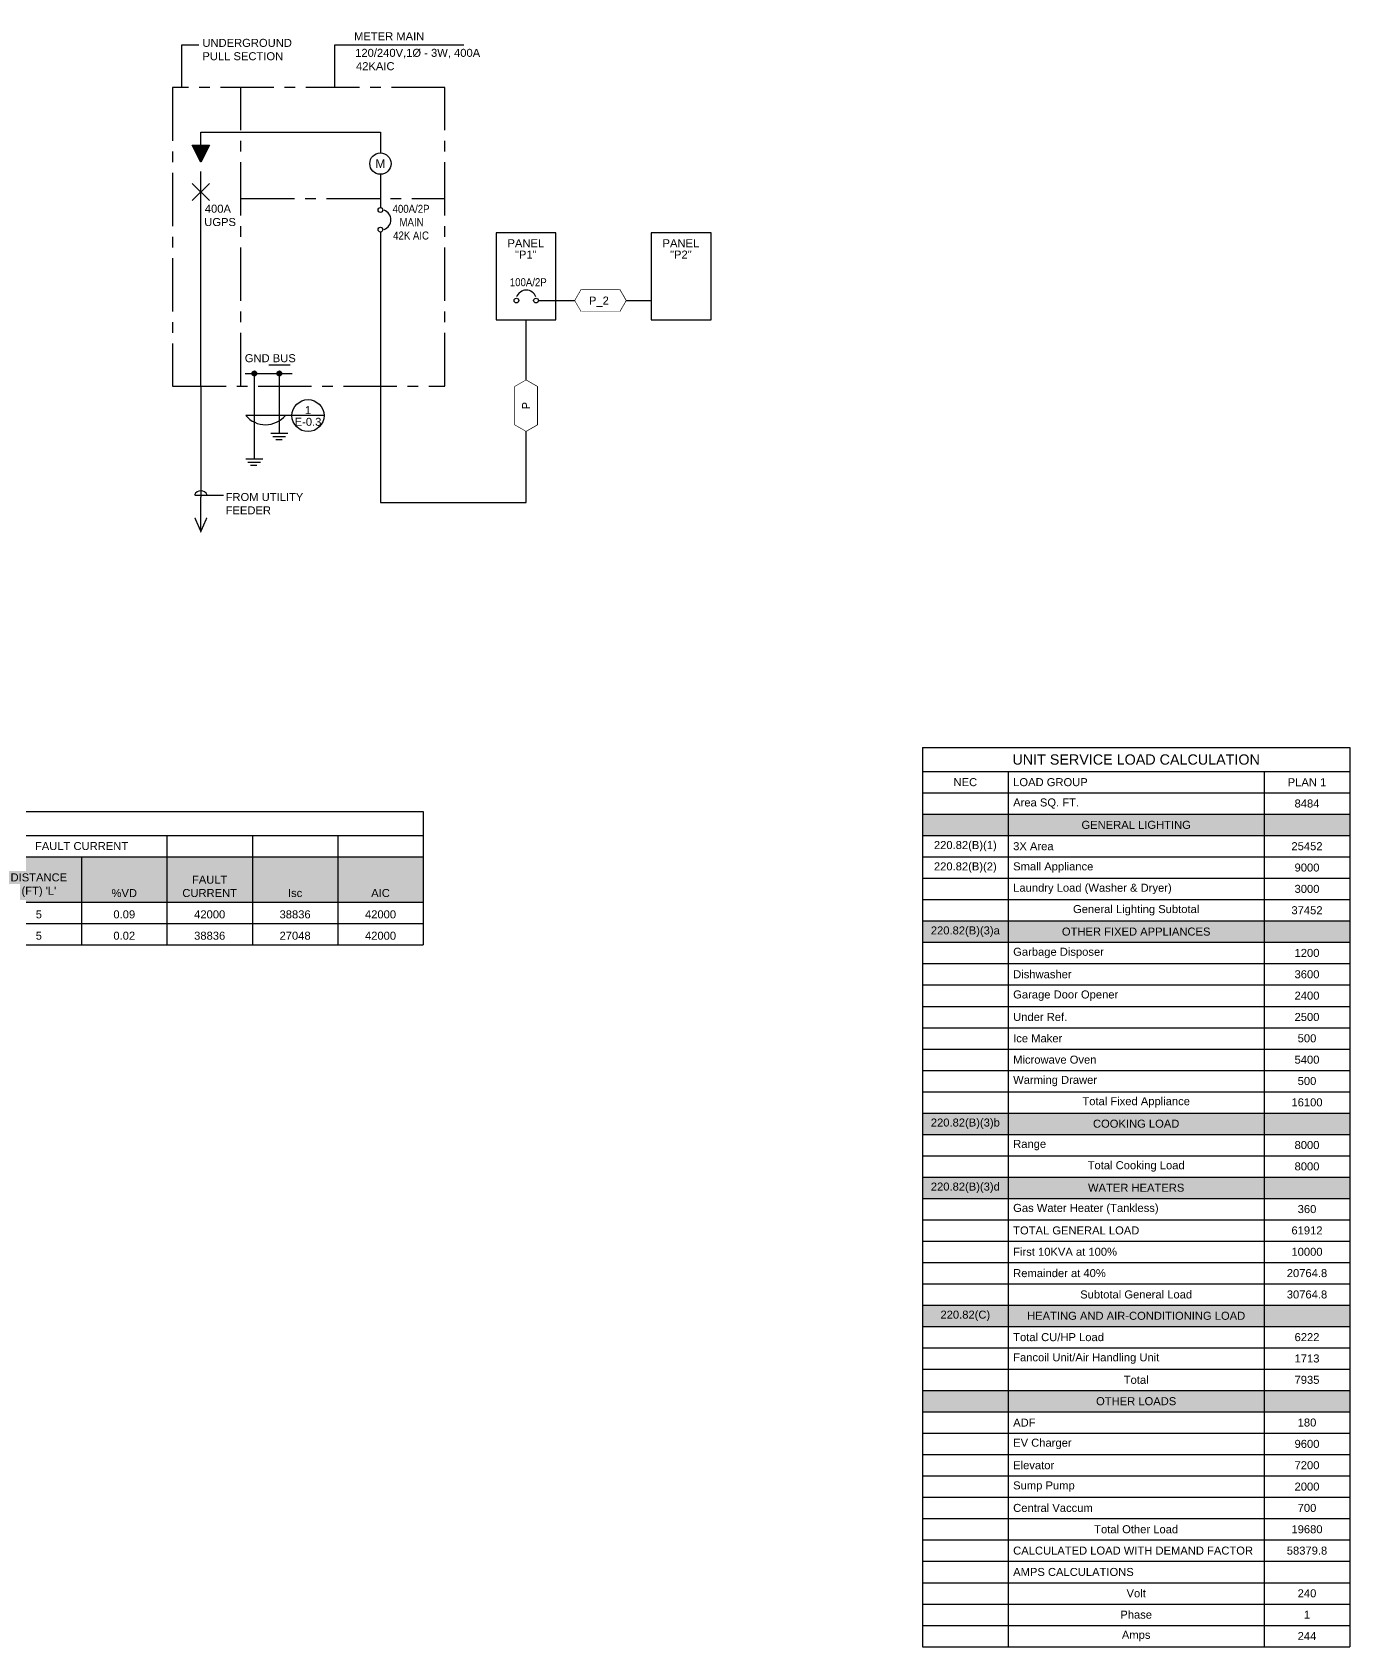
# Model space of a CAD drawing. Header units: inches. Extents: x 2456 to 9935, y -1030 to 123.
# Drawn here: x 7104 to 7845, y -1030 to -122 of the extents above; entities that cross this region are included whole.
import ezdxf
from ezdxf.enums import TextEntityAlignment as Align

# ---------------------------------------------------------------- set-up
doc = ezdxf.new("R2010")
doc.units = ezdxf.units.IN
doc.header["$LTSCALE"] = 24
doc.header["$MEASUREMENT"] = 0
doc.set_wipeout_variables(frame=1)
doc.linetypes.add('CENTER', pattern=[2, 1.25, -0.25, 0.25, -0.25])
for name, color, linetype in [('0E-TEXT', 2, 'Continuous'), ('E-ANNO-DIMS', 2, 'Continuous'), ('E-CONDUIT', 4, 'Continuous'), ('E-DIAG-FEED', 4, 'Continuous'), ('E-SYM', 6, 'Continuous'), ('E-SYM1', 6, 'Continuous'), ('E-TEXT', 2, 'Continuous'), ('E_WIRE', 4, 'Continuous'), ('GE-TEXT', 2, 'Continuous'), ('M_TEXT', 2, 'Continuous')]:
    doc.layers.add(name, color=color, linetype=linetype)
doc.styles.add('ARC-TEXT', font='arial.ttf', dxfattribs={"width": 0.86, "height": 4.5})
doc.styles.add('ArialMT', font='arial.ttf')
doc.styles.add('GEC', font='arial.ttf')
doc.styles.get("Standard").update_dxf_attribs({"font": 'arial.ttf'})
doc.dimstyles.get("Standard").update_dxf_attribs({"dimtxt": 0.18, "dimasz": 0.18, "dimexe": 0.18, "dimexo": 0.0625, "dimgap": 0.09, "dimtad": 0, "dimtih": 1, "dimtoh": 1, "dimdec": 4, "dimzin": 0, "dimdsep": 46, "dimtxsty": 'Standard', "dimcen": 0.09, "dimadec": 0, "dimazin": 0, "dimtfac": 1, "dimtdec": 4, "dimtofl": 0, "dimtmove": 0, "dimatfit": 3, "dimfxl": 1, "dimtolj": 1, "dimtzin": 0, "dimarcsym": 0})

# ---------------------------------------------------------------- blocks, each defined once
blk = doc.blocks.new('FeederBalloon')
at = {"layer": 'E-ANNO-DIMS', "transparency": 16777216}
blk.add_lwpolyline([(0.065, -0.113), (0, 0), (0.065, 0.113), (0.455, 0.113), (0.52, 0), (0.455, -0.113)], close=True, dxfattribs=at)
at = {"color": 0, "transparency": 16777216, "style": 'GEC'}
blk.add_attdef('TAG', text='', height=0.0938, dxfattribs=at).set_placement((0.26, 0), align=Align.MIDDLE_CENTER)
at = {"transparency": 16777216}
blk.add_wipeout([(0.065, -0.113), (0, 0), (0.065, 0.113), (0.455, 0.113), (0.52, 0), (0.455, -0.113)], dxfattribs=at)
blk = doc.blocks.new('*T2067')
at = {"layer": 'M_TEXT', "color": 0, "linetype": 'ByBlock', "lineweight": -2, "transparency": 16777216}
for p, q in [((0, 0), (960, 0)), ((0, 0), (0, -75.02)), ((960, 0), (960, -75.02)), ((0, -13.44), (960, -13.44)), ((48, -13.44), (48, -75.02)), ((96, -13.44), (96, -75.02)), ((144, -13.44), (144, -75.02)), ((192, -13.44), (192, -75.02)), ((240, -13.44), (240, -75.02)), ((480, -13.44), (480, -75.02)), ((624, -13.44), (624, -75.02)), ((672, -13.44), (672, -75.02)), ((720, -13.44), (720, -75.02)), ((816, -13.44), (816, -75.02)), ((864, -13.44), (864, -75.02)), ((912, -13.44), (912, -75.02)), ((0, -25.44), (960, -25.44)), ((288, -25.44), (288, -75.02)), ((336, -25.44), (336, -75.02)), ((384, -25.44), (384, -75.02)), ((432, -25.44), (432, -75.02)), ((528, -25.44), (528, -75.02)), ((576, -25.44), (576, -75.02)), ((768, -25.44), (768, -75.02)), ((0, -51.02), (960, -51.02)), ((0, -63.02), (960, -63.02)), ((0, -75.02), (960, -75.02))]:
    blk.add_line(p, q, dxfattribs=at)
at = {"layer": 'M_TEXT', "color": 9, "transparency": 16777216}
for points in [[(0, -25.44), (0, -51.02), (48, -25.44), (48, -51.02)], [(48, -25.44), (48, -51.02), (96, -25.44), (96, -51.02)], [(96, -25.44), (96, -51.02), (144, -25.44), (144, -51.02)], [(144, -25.44), (144, -51.02), (192, -25.44), (192, -51.02)], [(192, -25.44), (192, -51.02), (240, -25.44), (240, -51.02)], [(240, -25.44), (240, -51.02), (288, -25.44), (288, -51.02)], [(288, -25.44), (288, -51.02), (336, -25.44), (336, -51.02)], [(336, -25.44), (336, -51.02), (384, -25.44), (384, -51.02)], [(384, -25.44), (384, -51.02), (432, -25.44), (432, -51.02)], [(432, -25.44), (432, -51.02), (480, -25.44), (480, -51.02)], [(480, -25.44), (480, -51.02), (528, -25.44), (528, -51.02)], [(528, -25.44), (528, -51.02), (576, -25.44), (576, -51.02)], [(576, -25.44), (576, -51.02), (624, -25.44), (624, -51.02)], [(624, -25.44), (624, -51.02), (672, -25.44), (672, -51.02)], [(672, -25.44), (672, -51.02), (720, -25.44), (720, -51.02)], [(720, -25.44), (720, -51.02), (768, -25.44), (768, -51.02)], [(768, -25.44), (768, -51.02), (816, -25.44), (816, -51.02)], [(816, -25.44), (816, -51.02), (864, -25.44), (864, -51.02)], [(864, -25.44), (864, -51.02), (912, -25.44), (912, -51.02)], [(912, -25.44), (912, -51.02), (960, -25.44), (960, -51.02)]]:
    blk.add_solid(points, dxfattribs=at)
at = {"layer": 'M_TEXT', "color": 0, "transparency": 16777216, "style": 'GEC'}
for s, insert, char_height, width, attachment_point in [('Voltage Drop and Short Circuit Calculation', (480, -6.72), 5.76, 954.24, 5), ('FEEDER', (360, -19.44), 4.5, 234.24, 5), ('CONDUIT', (552, -19.44), 4.5, 138.24, 5), ('FAULT CURRENT', (768, -19.44), 4.5, 90.24, 5), ('DEMAND AMPS', (264, -48.14), 4.5, 42.24, 8), ('PARALLEL RUNS', (360, -48.14), 4.5, 42.24, 8), ('PHASE CONDUCTOR', (408, -48.14), 4.5, 42.24, 8), ('EQUIPMENT GROUNDING CONDUCTOR', (456, -48.14), 4.5, 42.24, 8), ('CONDUCTOR MATERIAL', (504, -48.14), 4.5, 42.24, 8), ('CONDUCTOR INSULATION', (552, -48.14), 4.5, 42.24, 8), ('CONDUIT TYPE', (600, -48.14), 4.5, 42.24, 8), ("DISTANCE (FT) 'L'", (744, -48.14), 4.5, 42.24, 8), ('FAULT CURRENT', (840, -48.14), 4.5, 42.24, 8), ('CABLE NAME', (24, -48.14), 4.5, 42.24, 8), ('PANEL NAME', (72, -48.14), 4.5, 42.24, 8), ('UNIT/ CIRCUIT', (120, -48.14), 4.5, 42.24, 8), ('VOLTS', (168, -48.14), 4.5, 42.24, 8), ('PHASE', (216, -48.14), 4.5, 42.24, 8), ('AMPS', (312, -48.14), 4.5, 42.24, 8), ('CONDUIT SIZE', (648, -48.14), 4.5, 42.24, 8), ('FILL% (<40%)', (696, -48.14), 4.5, 42.24, 8), ('%VD', (792, -48.14), 4.5, 42.24, 8), ('Isc', (888, -48.14), 4.5, 42.24, 8), ('AIC', (936, -48.14), 4.5, 42.24, 8), ('P', (24, -60.14), 4.5, 42.24, 8), ('P1', (72, -60.14), 4.5, 42.24, 8), ('240', (168, -60.14), 4.5, 42.24, 8), ('1', (216, -60.14), 4.5, 42.24, 8), ('400', (264, -60.14), 4.5, 42.24, 8), ('400', (312, -60.14), 4.5, 42.24, 8), ('2', (360, -60.14), 4.5, 42.24, 8), ('4/0', (408, -60.14), 4.5, 42.24, 8), ('1', (456, -60.14), 4.5, 42.24, 8), ('ALUM', (504, -60.14), 4.5, 42.24, 8), ('THHN', (552, -60.14), 4.5, 42.24, 8), ('EMT', (600, -60.14), 4.5, 42.24, 8), ('2', (648, -60.14), 4.5, 42.24, 8), ('33.59%', (696, -60.14), 4.5, 42.24, 8), ('5', (744, -60.14), 4.5, 42.24, 8), ('0.09', (792, -60.14), 4.5, 42.24, 8), ('42000', (840, -60.14), 4.5, 42.24, 8), ('38836', (888, -60.14), 4.5, 42.24, 8), ('42000', (936, -60.14), 4.5, 42.24, 8), ('P_2', (24, -72.14), 4.5, 42.24, 8), ('P2', (72, -72.14), 4.5, 42.24, 8), ('240', (168, -72.14), 4.5, 42.24, 8), ('1', (216, -72.14), 4.5, 42.24, 8), ('15', (264, -72.14), 4.5, 42.24, 8), ('100', (312, -72.14), 4.5, 42.24, 8), ('1', (360, -72.14), 4.5, 42.24, 8), ('2', (408, -72.14), 4.5, 42.24, 8), ('6', (456, -72.14), 4.5, 42.24, 8), ('ALUM', (504, -72.14), 4.5, 42.24, 8), ('THHN', (552, -72.14), 4.5, 42.24, 8), ('EMT', (600, -72.14), 4.5, 42.24, 8), ('1 1/4', (648, -72.14), 4.5, 42.24, 8), ('26.61%', (696, -72.14), 4.5, 42.24, 8), ('5', (744, -72.14), 4.5, 42.24, 8), ('0.02', (792, -72.14), 4.5, 42.24, 8), ('38836', (840, -72.14), 4.5, 42.24, 8), ('27048', (888, -72.14), 4.5, 42.24, 8), ('42000', (936, -72.14), 4.5, 42.24, 8)]:
    blk.add_mtext(s, dxfattribs=dict(at, insert=insert, char_height=char_height, width=width, attachment_point=attachment_point))
blk = doc.blocks.new('*T2063')
at = {"layer": 'M_TEXT', "color": 0, "linetype": 'ByBlock', "lineweight": -2, "transparency": 16777216}
for p, q in [((0, 0), (240, 0)), ((0, 0), (0, -505.44)), ((240, 0), (240, -505.44)), ((0, -13.44), (240, -13.44)), ((48, -13.44), (48, -505.44)), ((192, -13.44), (192, -505.44)), ((0, -25.44), (240, -25.44)), ((0, -37.44), (240, -37.44)), ((0, -49.44), (240, -49.44)), ((0, -61.44), (240, -61.44)), ((0, -73.44), (240, -73.44)), ((0, -85.44), (240, -85.44)), ((0, -97.44), (240, -97.44)), ((0, -109.44), (240, -109.44)), ((0, -121.44), (240, -121.44)), ((0, -133.44), (240, -133.44)), ((0, -145.44), (240, -145.44)), ((0, -157.44), (240, -157.44)), ((0, -169.44), (240, -169.44)), ((0, -181.44), (240, -181.44)), ((0, -193.44), (240, -193.44)), ((0, -205.44), (240, -205.44)), ((0, -217.44), (240, -217.44)), ((0, -229.44), (240, -229.44)), ((0, -241.44), (240, -241.44)), ((0, -253.44), (240, -253.44)), ((0, -265.44), (240, -265.44)), ((0, -277.44), (240, -277.44)), ((0, -289.44), (240, -289.44)), ((0, -301.44), (240, -301.44)), ((0, -313.44), (240, -313.44)), ((0, -325.44), (240, -325.44)), ((0, -337.44), (240, -337.44)), ((0, -349.44), (240, -349.44)), ((0, -361.44), (240, -361.44)), ((0, -373.44), (240, -373.44)), ((0, -385.44), (240, -385.44)), ((0, -397.44), (240, -397.44)), ((0, -409.44), (240, -409.44)), ((0, -421.44), (240, -421.44)), ((0, -433.44), (240, -433.44)), ((0, -445.44), (240, -445.44)), ((0, -457.44), (240, -457.44)), ((0, -469.44), (240, -469.44)), ((0, -481.44), (240, -481.44)), ((0, -493.44), (240, -493.44)), ((0, -505.44), (240, -505.44))]:
    blk.add_line(p, q, dxfattribs=at)
at = {"layer": 'M_TEXT', "color": 9, "transparency": 16777216}
for points in [[(0, -37.44), (0, -49.44), (48, -37.44), (48, -49.44)], [(48, -37.44), (48, -49.44), (192, -37.44), (192, -49.44)], [(192, -37.44), (192, -49.44), (240, -37.44), (240, -49.44)], [(0, -97.44), (0, -109.44), (48, -97.44), (48, -109.44)], [(48, -97.44), (48, -109.44), (192, -97.44), (192, -109.44)], [(192, -97.44), (192, -109.44), (240, -97.44), (240, -109.44)], [(0, -205.44), (0, -217.44), (48, -205.44), (48, -217.44)], [(48, -205.44), (48, -217.44), (192, -205.44), (192, -217.44)], [(192, -205.44), (192, -217.44), (240, -205.44), (240, -217.44)], [(0, -241.44), (0, -253.44), (48, -241.44), (48, -253.44)], [(48, -241.44), (48, -253.44), (192, -241.44), (192, -253.44)], [(192, -241.44), (192, -253.44), (240, -241.44), (240, -253.44)], [(0, -313.44), (0, -325.44), (48, -313.44), (48, -325.44)], [(48, -313.44), (48, -325.44), (192, -313.44), (192, -325.44)], [(192, -313.44), (192, -325.44), (240, -313.44), (240, -325.44)], [(0, -361.44), (0, -373.44), (48, -361.44), (48, -373.44)], [(48, -361.44), (48, -373.44), (192, -361.44), (192, -373.44)], [(192, -361.44), (192, -373.44), (240, -361.44), (240, -373.44)]]:
    blk.add_solid(points, dxfattribs=at)
at = {"layer": 'M_TEXT', "color": 0, "transparency": 16777216, "style": 'GEC'}
for s, insert, char_height, width, attachment_point in [('UNIT SERVICE LOAD CALCULATION', (120, -6.72), 5.76, 234.24, 5), ('NEC', (24, -19.44), 4.5, 42.24, 5), ('LOAD GROUP', (50.88, -19.44), 4.5, 138.24, 4), ('PLAN 1', (216, -19.44), 4.5, 42.24, 5), ('Area SQ. FT.', (50.88, -31.44), 4.5, 138.24, 4), ('8484', (216, -31.44), 4.5, 42.24, 5), ('GENERAL LIGHTING', (120, -43.44), 4.5, 138.24, 5), ('220.82(B)(1)', (24, -55.44), 4.5, 42.24, 5), ('3X Area', (50.88, -55.44), 4.5, 138.24, 4), ('25452', (216, -55.44), 4.5, 42.24, 5), ('220.82(B)(2)', (24, -67.44), 4.5, 42.24, 5), ('Small Appliance', (50.88, -67.44), 4.5, 138.24, 4), ('9000', (216, -67.44), 4.5, 42.24, 5), ('Laundry Load (Washer & Dryer)', (50.88, -79.44), 4.5, 138.24, 4), ('3000', (216, -79.44), 4.5, 42.24, 5), ('General Lighting Subtotal', (120, -91.44), 4.5, 138.24, 5), ('37452', (216, -91.44), 4.5, 42.24, 5), ('220.82(B)(3)a', (24, -103.44), 4.5, 42.24, 5), ('OTHER FIXED APPLIANCES', (120, -103.44), 4.5, 138.24, 5), ('Garbage Disposer', (50.88, -115.44), 4.5, 138.24, 4), ('1200', (216, -115.44), 4.5, 42.24, 5), ('Dishwasher', (50.88, -127.44), 4.5, 138.24, 4), ('3600', (216, -127.44), 4.5, 42.24, 5), ('Garage Door Opener', (50.88, -139.44), 4.5, 138.24, 4), ('2400', (216, -139.44), 4.5, 42.24, 5), ('Under Ref.', (50.88, -151.44), 4.5, 138.24, 4), ('2500', (216, -151.44), 4.5, 42.24, 5), ('Ice Maker ', (50.88, -163.44), 4.5, 138.24, 4), ('500', (216, -163.44), 4.5, 42.24, 5), ('Microwave Oven ', (50.88, -175.44), 4.5, 138.24, 4), ('5400', (216, -175.44), 4.5, 42.24, 5), ('Warming Drawer ', (50.88, -187.44), 4.5, 138.24, 4), ('500', (216, -187.44), 4.5, 42.24, 5), ('Total Fixed Appliance', (120, -199.44), 4.5, 138.24, 5), ('16100', (216, -199.44), 4.5, 42.24, 5), ('220.82(B)(3)b', (24, -211.44), 4.5, 42.24, 5), ('COOKING LOAD', (120, -211.44), 4.5, 138.24, 5), ('Range ', (50.88, -223.44), 4.5, 138.24, 4), ('8000', (216, -223.44), 4.5, 42.24, 5), ('Total Cooking Load', (120, -235.44), 4.5, 138.24, 5), ('8000', (216, -235.44), 4.5, 42.24, 5), ('220.82(B)(3)d', (24, -247.44), 4.5, 42.24, 5), ('WATER HEATERS', (120, -247.44), 4.5, 138.24, 5), ('Gas Water Heater (Tankless)', (50.88, -259.44), 4.5, 138.24, 4), ('360', (216, -259.44), 4.5, 42.24, 5), ('TOTAL GENERAL LOAD', (50.88, -271.44), 4.5, 138.24, 4), ('61912', (216, -271.44), 4.5, 42.24, 5), ('First 10KVA at 100%', (50.88, -283.44), 4.5, 138.24, 4), ('10000', (216, -283.44), 4.5, 42.24, 5), ('Remainder at 40%', (50.88, -295.44), 4.5, 138.24, 4), ('20764.8', (216, -295.44), 4.5, 42.24, 5), ('Subtotal General Load', (120, -307.44), 4.5, 138.24, 5), ('30764.8', (216, -307.44), 4.5, 42.24, 5), ('220.82(C)', (24, -319.44), 4.5, 42.24, 5), ('HEATING AND AIR-CONDITIONING LOAD', (120, -319.44), 4.5, 138.24, 5), ('Total CU/HP Load', (50.88, -331.44), 4.5, 138.24, 4), ('6222', (216, -331.44), 4.5, 42.24, 5), ('Fancoil Unit/Air Handling Unit', (50.88, -343.44), 4.5, 138.24, 4), ('1713', (216, -343.44), 4.5, 42.24, 5), ('Total', (120, -355.44), 4.5, 138.24, 5), ('7935', (216, -355.44), 4.5, 42.24, 5), ('OTHER LOADS', (120, -367.44), 4.5, 138.24, 5), ('ADF', (50.88, -379.44), 4.5, 138.24, 4), ('180', (216, -379.44), 4.5, 42.24, 5), ('EV Charger', (50.88, -391.44), 4.5, 138.24, 4), ('9600', (216, -391.44), 4.5, 42.24, 5), ('Elevator ', (50.88, -403.44), 4.5, 138.24, 4), ('7200', (216, -403.44), 4.5, 42.24, 5), ('Sump Pump ', (50.88, -415.44), 4.5, 138.24, 4), ('2000', (216, -415.44), 4.5, 42.24, 5), ('Central Vaccum ', (50.88, -427.44), 4.5, 138.24, 4), ('700', (216, -427.44), 4.5, 42.24, 5), ('Total Other Load', (120, -439.44), 4.5, 138.24, 5), ('19680', (216, -439.44), 4.5, 42.24, 5), ('CALCULATED LOAD WITH DEMAND FACTOR', (50.88, -451.44), 4.5, 138.24, 4), ('58379.8', (216, -451.44), 4.5, 42.24, 5), ('AMPS CALCULATIONS', (50.88, -463.44), 4.5, 138.24, 4), ('Volt', (120, -475.44), 4.5, 138.24, 5), ('240', (216, -475.44), 4.5, 42.24, 5), ('Phase', (120, -487.44), 4.5, 138.24, 5), ('1', (216, -487.44), 4.5, 42.24, 5), ('Amps', (120, -499.44), 4.5, 138.24, 5), ('244', (216, -499.44), 4.5, 42.24, 5)]:
    blk.add_mtext(s, dxfattribs=dict(at, insert=insert, char_height=char_height, width=width, attachment_point=attachment_point))

msp = doc.modelspace()

# ---------------------------------------------------------------- hatches: boundary and pattern name
at = {"layer": 'E-SYM'}
msp.add_hatch(color=4, dxfattribs=at).paths.add_polyline_path([(7194.18, -185.85), (7203.78, -185.85), (7198.98, -195.45)])
at = {"layer": 'E-SYM1'}
for points in [[(7228.04, -313.21), (7229.05, -312.78), (7230.06, -313.21), (7230.49, -314.22), (7230.06, -315.23), (7229.05, -315.66), (7228.04, -315.23), (7227.61, -314.22)], [(7242.13, -313.21), (7243.14, -312.78), (7244.15, -313.21), (7244.58, -314.22), (7244.15, -315.23), (7243.14, -315.66), (7242.13, -315.23), (7241.7, -314.22)]]:
    msp.add_hatch(color=6, dxfattribs=at).paths.add_polyline_path(points)

# ---------------------------------------------------------------- linework, layer by layer
at = {"layer": '0E-TEXT'}
msp.add_line((7268.2, -337.91), (7250.2, -337.91), dxfattribs=at)
msp.add_circle((7259.2, -337.91), 9, dxfattribs=at)
at = {"layer": 'E-CONDUIT'}
for p, q in [((7194.18, -207.45), (7203.78, -217.05)), ((7194.18, -217.05), (7203.78, -207.45)), ((7198.98, -321.42), (7198.98, -200.73)), ((7223.94, -314.22), (7250.34, -314.22)), ((7229.05, -362.22), (7229.05, -314.22)), ((7237.12, -309.42), (7249.12, -309.42)), ((7243.14, -347.82), (7243.14, -314.22)), ((7238.34, -347.82), (7247.94, -347.82)), ((7239.45, -349.61), (7246.61, -349.61)), ((7241.04, -351.39), (7244.62, -351.39)), ((7224.25, -362.22), (7233.85, -362.22)), ((7225.36, -364.01), (7232.51, -364.01)), ((7226.95, -365.79), (7230.53, -365.79))]:
    msp.add_line(p, q, dxfattribs=at)
msp.add_lwpolyline([(7194.18, -185.85), (7203.78, -185.85), (7198.98, -195.45)], close=True, dxfattribs=at)
at = {"layer": 'E-CONDUIT', "const_width": 0.749}
msp.add_lwpolyline([(7195.61, -395.35), (7198.98, -403.02), (7202.35, -395.35)], dxfattribs=at)
at = {"layer": 'E-DIAG-FEED'}
for p, q in [((7299.9, -202.21), (7299.9, -220.98)), ((7381.73, -386.72), (7381.73, -284.06)), ((7198.98, -321.42), (7198.98, -383.82)), ((7198.98, -403.02), (7198.98, -383.82))]:
    msp.add_line(p, q, dxfattribs=at)
for points in [[(7198.98, -185.85), (7198.98, -178.65), (7299.9, -178.65), (7299.9, -190.26)], [(7299.9, -234.7), (7299.9, -386.72), (7381.73, -386.72)]]:
    msp.add_lwpolyline(points, dxfattribs=at)
at = {"layer": 'E-SYM1', "linetype": 'CENTER'}
for p, q in [((7336.07, -153.42), (7183.14, -153.42)), ((7183.14, -153.42), (7183.14, -321.42)), ((7221.54, -321.42), (7221.54, -153.42)), ((7336.07, -321.42), (7336.07, -153.42)), ((7221.54, -215.82), (7336.07, -215.82)), ((7183.14, -321.42), (7336.07, -321.42))]:
    msp.add_line(p, q, dxfattribs=at)
at = {"layer": 'E-SYM1'}
for points in [[(7398.53, -284.06), (7398.53, -235.1), (7364.93, -235.1), (7364.93, -284.06)], [(7485.67, -284.06), (7485.67, -235.1), (7452.07, -235.1), (7452.07, -284.06)], [(7228.04, -313.21), (7229.05, -312.78), (7230.06, -313.21), (7230.49, -314.22), (7230.06, -315.23), (7229.05, -315.66), (7228.04, -315.23), (7227.61, -314.22)], [(7242.13, -313.21), (7243.14, -312.78), (7244.15, -313.21), (7244.58, -314.22), (7244.15, -315.23), (7243.14, -315.66), (7242.13, -315.23), (7241.7, -314.22)]]:
    msp.add_lwpolyline(points, close=True, dxfattribs=at)
for centre, radius in [((7299.9, -196.24), 5.98), ((7299.9, -222.32), 1.34), ((7299.9, -233.36), 1.34), ((7376.31, -273.24), 1.34), ((7387.35, -273.24), 1.34)]:
    msp.add_circle(centre, radius, dxfattribs=at)
for centre, start, end in [((7299.9, -227.84), 291, 69), ((7381.83, -273.24), 21, 159)]:
    msp.add_arc(centre, 5.84, start, end, dxfattribs=at)
at = {"layer": 'E-TEXT'}
for p, q in [((7250.2, -337.91), (7224.19, -337.91)), ((7195.51, -382.56), (7211.69, -382.56))]:
    msp.add_line(p, q, dxfattribs=at)
for centre, radius, start, end in [((7235.33, -328.29), 14.72, 220.78458, 319.75046), ((7198.98, -383.82), 3.7, 20, 160)]:
    msp.add_arc(centre, radius, start, end, dxfattribs=at)
at = {"layer": 'E_WIRE'}
msp.add_lwpolyline([(7388.7, -273.24), (7452.07, -273.24)], dxfattribs=at)

# ---------------------------------------------------------------- block references
for name, p in [('*T2063', (7604.59, -524.56)), ('*T2067', (6363.95, -560.47))]:
    msp.add_blockref(name, p)

# ---------------------------------------------------------------- texts
at = {"layer": '0E-TEXT', "style": 'ArialMT'}
for s, p in [('UNDERGROUND', (7199.85, -130.62)), ('METER MAIN', (7285.08, -126.92)), ('PULL SECTION', (7199.85, -138.12)), ('120/240V,1%%C - 3W, 400A', (7285.71, -136.22)), ('42KAIC', (7286.18, -143.72)), ('400A', (7201.22, -223.84)), ('UGPS', (7200.9, -231.34)), ('PANEL', (7371.29, -243.26)), ('PANEL', (7458.43, -243.26)), ('FROM UTILITY', (7212.9, -385.92)), ('FEEDER', (7212.9, -393.42))]:
    msp.add_text(s, height=4.5, dxfattribs=at).set_placement(p)
for s, p in [('"P1"', (7381.6, -247.37)), ('"P2"', (7468.74, -247.37)), ('1', (7259.2, -334.83)), ('E-0.3', (7259.2, -341.39))]:
    msp.add_text(s, height=4.5, dxfattribs=at).set_placement(p, align=Align.MIDDLE_CENTER)
at = {"layer": 'E-TEXT', "style": 'GEC'}
msp.add_text('GND BUS', height=4.502, dxfattribs=at).set_placement((7223.67, -307.88))
at = {"layer": 'E-TEXT', "insert": (7299.9, -196.24), "char_height": 4.78, "attachment_point": 5, "style": 'GEC'}
msp.add_mtext('M', dxfattribs=at)
at = {"layer": 'M_TEXT', "char_height": 4.5, "attachment_point": 1, "style": 'ARC-TEXT'}
for s, insert in [('\\pi4.92526;400A/2P\\P\\pi8.80846;MAIN\\P\\pi5.21828;42K AIC', (7301.82, -219.41)), ('\\pi5.18529;100A/2P', (7367.43, -260.66))]:
    msp.add_mtext_dynamic_manual_height_columns(s, width=30.2881, gutter_width=22.5, heights=[0], dxfattribs=dict(at, insert=insert))

# ---------------------------------------------------------------- leaders
at = {"layer": 'E-TEXT'}
for points in [[(7188.33, -153.42), (7188.33, -129.42), (7197.93, -129.42)], [(7274.34, -153.42), (7274.34, -129.42), (7346.86, -129.42)]]:
    msp.add_leader(points, dimstyle='Standard', dxfattribs=at)

# ---------------------------------------------------------------- next in the draw order: block references
at = {"layer": 'GE-TEXT'}
ref = msp.add_blockref('FeederBalloon', (7409.27, -273.24), dxfattribs=dict(at, xscale=54.85714285714285, yscale=54.85714285714285, zscale=54.85714285714285))
ref.add_attrib('TAG', 'P_2 ', dxfattribs={"layer": '0', "color": 0, "transparency": 16777216, "height": 4.5, "style": 'GEC'}).set_placement((7423.54, -273.24), align=Align.MIDDLE_CENTER)
ref = msp.add_blockref('FeederBalloon', (7381.73, -346.57), dxfattribs=dict(at, xscale=54.85714285714285, yscale=54.85714285714285, zscale=54.85714285714285, rotation=90))
ref.add_attrib('TAG', 'P', dxfattribs={"layer": '0', "color": 0, "transparency": 16777216, "height": 4.5, "rotation": 90, "style": 'GEC'}).set_placement((7381.73, -332.31), align=Align.MIDDLE_CENTER)

doc.saveas('drawing.dxf')
